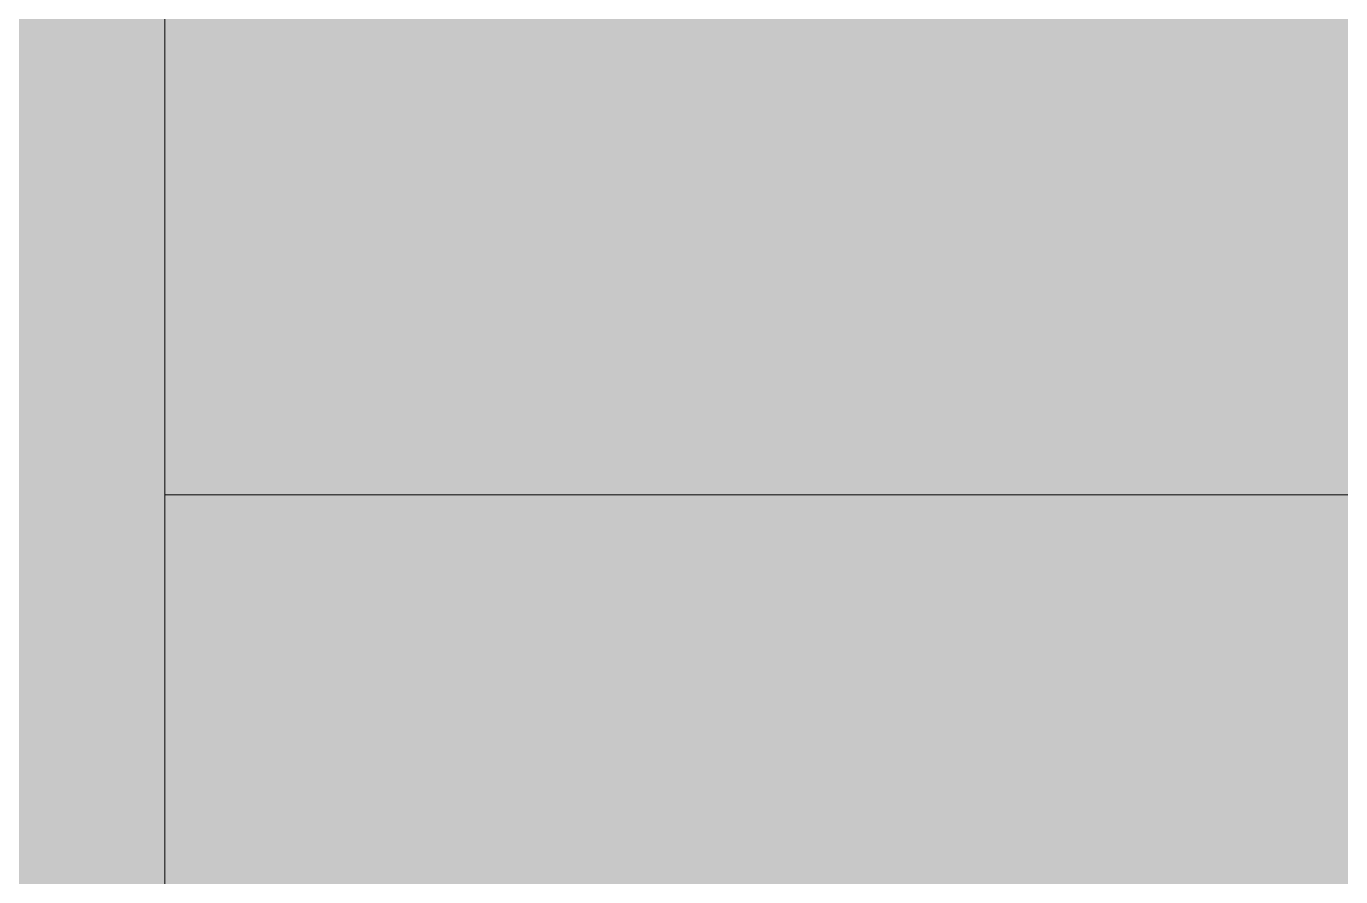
# Model space of a CAD drawing. Header units: inches. Extents: x 1750 to 8392, y -297 to 660.
# Drawn here: x 2296.677 to 2297.211, y 154.27 to 154.616 of the extents above; entities that cross this region are included whole.
import ezdxf

# ---------------------------------------------------------------- set-up
doc = ezdxf.new("R2010")
doc.units = ezdxf.units.IN
doc.header["$MEASUREMENT"] = 0
doc.layers.add('A-FLOR-HRAL', color=11, linetype='Continuous', lineweight=9)

# ---------------------------------------------------------------- blocks, each defined once
blk = doc.blocks.new('Railing - Baluster_01-V32-BUILDING ELEVATION - EAST')
at = {"layer": 'A-FLOR-HRAL'}
blk.add_hatch(color=256, dxfattribs=at).paths.add_polyline_path([(2296.73328, 136.25), (2296.73328, 177.15484), (2295.55218, 177.15484), (2295.56333, 136.25)], flags=0)
blk.add_line((2296.73328, 177.15484), (2296.73328, 136.25), dxfattribs=at)
blk = doc.blocks.new('Railing - Railing-2567109-BUILDING ELEVATION - EAST')
at = {"layer": 'A-FLOR-HRAL'}
h = blk.add_hatch(color=256, dxfattribs=at)
h.paths.add_polyline_path([(2327.77374, 154.42518), (2328.247, 154.42518), (2327.77374, 154.89844)], flags=0)
h.paths.add_polyline_path([(2220.14699, 154.42518), (2248.30809, 154.42518), (2248.30809, 154.89844), (2218.44874, 154.89844), (2217.97548, 154.42518)], flags=0)
h.paths.add_polyline_path([(2326.59263, 154.42518), (2326.59263, 154.89844), (2296.73328, 154.89844), (2296.73328, 154.42518), (2324.89191, 154.42518)], flags=0)
h.paths.add_polyline_path([(2249.48919, 154.42518), (2295.55218, 154.42518), (2295.55218, 154.89844), (2249.48919, 154.89844)], flags=0)
h = blk.add_hatch(color=256, dxfattribs=at)
h.paths.add_polyline_path([(2218.44874, 153.95192), (2248.30809, 153.95192), (2248.30809, 154.42518), (2217.97548, 154.42518), (2218.21315, 154.1875)], flags=0)
h.paths.add_polyline_path([(2327.77374, 153.95192), (2328.247, 154.42518), (2327.77374, 154.42518)], flags=0)
h.paths.add_polyline_path([(2326.59263, 153.95192), (2326.59263, 154.42518), (2296.73328, 154.42518), (2296.73328, 153.95192), (2324.89191, 153.95192)], flags=0)
h.paths.add_polyline_path([(2256.54574, 153.95192), (2295.55218, 153.95192), (2295.55218, 154.42518), (2249.48919, 154.42518), (2249.48919, 153.95192), (2256.43624, 153.95192)], flags=0)
blk.add_line((2326.59263, 154.42518), (2296.73328, 154.42518), dxfattribs=at)
blk.add_blockref('Railing - Baluster_01-V32-BUILDING ELEVATION - EAST', (0, 0))

msp = doc.modelspace()

# ---------------------------------------------------------------- block references
at = {"layer": 'A-FLOR-HRAL'}
msp.add_blockref('Railing - Railing-2567109-BUILDING ELEVATION - EAST', (0, 0), dxfattribs=at)

doc.saveas('drawing.dxf')
